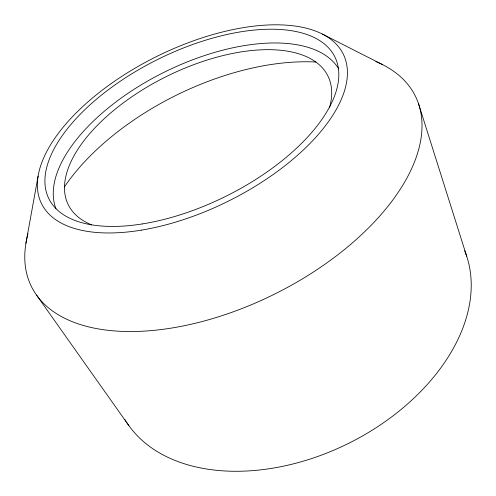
<?xml version="1.0" encoding="UTF-8"?>
<svg xmlns="http://www.w3.org/2000/svg" width="496" height="496" viewBox="0 0 496 496"><rect width="100%" height="100%" fill="white"/><g stroke="black" fill="none" stroke-linecap="round" stroke-linejoin="round"><path stroke-width="0.74" d="M25.922 243.294L38.087 176.216M322.4 34.081L382.807 64.753M36.561 295.126L128.855 425.599M418.574 103.881L466.655 256.134M375.906 61.572A214.297 114.818 -26.4 0 1 275.547 293.632A214.297 114.818 -26.4 0 1 27.435 235.891M27.621 235.147A214.297 114.818 -26.4 0 1 27.974 233.777M91.642 224.88A144.913 71.263 -26.4 0 1 167.251 76.111A144.913 71.263 -26.4 0 1 329.462 107.775M64.344 187.035A192.944 103.05 -26.4 0 1 315.946 62.037M55.974 208.76A157.871 77.748 -26.4 0 1 164.715 71.976A157.871 77.748 -26.4 0 1 338.756 68.95M464.678 250.784A189.925 127.193 -26.4 0 1 351.001 442.147A189.925 127.193 -26.4 0 1 126.833 422.635M126.065 421.433A189.925 127.193 -26.4 0 1 124.949 419.616M141.298 230.15A168.386 80.73 -26.4 0 0 344.701 57.412A168.386 80.73 -26.4 0 0 91.171 99.095A168.386 80.73 -26.4 0 0 141.298 230.15M142.364 223.925A159.613 76.44 -26.4 0 0 336.443 60.611A159.613 76.44 -26.4 0 0 96.794 98.94A159.613 76.44 -26.4 0 0 142.364 223.925"/></g></svg>
